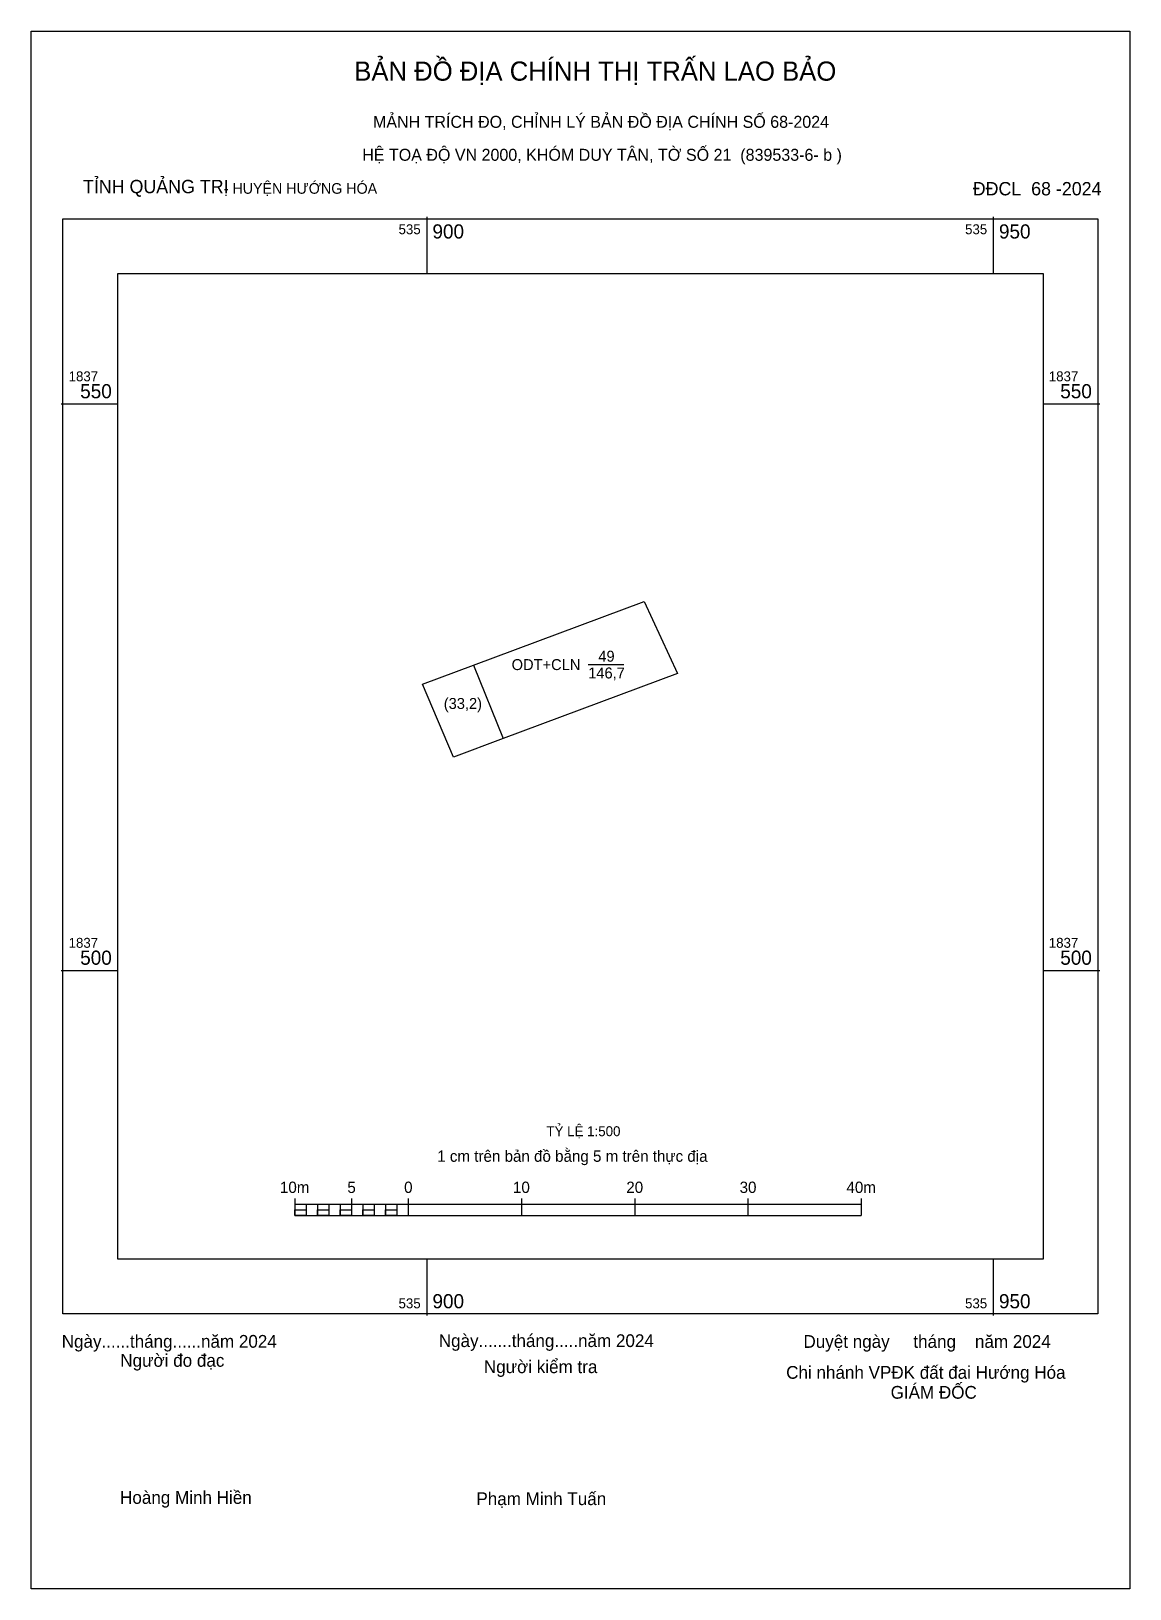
# Model space of a CAD drawing. Extents: x 535865 to 535962, y 1837445 to 1837583.
import ezdxf

# ---------------------------------------------------------------- set-up
doc = ezdxf.new("R2010")
doc.units = 0
for name, color, linetype in [('D2', 7, 'Continuous'), ('Level 1', 7, 'Continuous'), ('Level 10', 7, 'Continuous'), ('Level 13', 7, 'Continuous'), ('Level 36', 7, 'Continuous'), ('Level 6', 7, 'Continuous'), ('Level 62', 7, 'Continuous'), ('Level 63', 7, 'Continuous'), ('Level 9', 7, 'Continuous')]:
    doc.layers.add(name, color=color, linetype=linetype)

msp = doc.modelspace()

# ---------------------------------------------------------------- linework, layer by layer
at = {"layer": 'D2'}
msp.add_lwpolyline([(535904.11, 1837526.94), (535906.75, 1837520.46)], dxfattribs=at)
at = {"layer": 'Level 1'}
msp.add_lwpolyline([(535865.08, 1837582.9), (535962.05, 1837582.9), (535962.05, 1837445.42), (535865.08, 1837445.42)], close=True, dxfattribs=at)
at = {"layer": 'Level 10'}
msp.add_lwpolyline([(535904.11, 1837526.94), (535919.2, 1837532.55), (535922.14, 1837526.21), (535906.75, 1837520.46), (535902.36, 1837518.82), (535899.61, 1837525.26)], close=True, dxfattribs=at)
at = {"layer": 'Level 62'}
msp.add_lwpolyline([(535872.73, 1837561.51), (535954.4, 1837561.51), (535954.4, 1837474.53), (535872.73, 1837474.53)], close=True, dxfattribs=at)
at = {"layer": 'Level 63'}
for p, q in [((535900, 1837566.51), (535900, 1837561.51)), ((535950, 1837566.51), (535950, 1837561.51)), ((535867.73, 1837550), (535872.73, 1837550)), ((535954.4, 1837550), (535959.4, 1837550)), ((535867.73, 1837500), (535872.73, 1837500)), ((535954.4, 1837500), (535959.4, 1837500)), ((535888.35, 1837479.86), (535888.35, 1837478.36)), ((535888.35, 1837479.36), (535938.35, 1837479.36)), ((535889.35, 1837479.36), (535889.35, 1837478.36)), ((535890.35, 1837479.36), (535890.35, 1837478.36)), ((535891.35, 1837479.36), (535891.35, 1837478.36)), ((535892.35, 1837479.36), (535892.35, 1837478.36)), ((535893.35, 1837479.86), (535893.35, 1837478.36)), ((535893.35, 1837479.36), (535893.35, 1837478.36)), ((535894.35, 1837479.36), (535894.35, 1837478.36)), ((535895.35, 1837479.36), (535895.35, 1837478.36)), ((535896.35, 1837479.36), (535896.35, 1837478.36)), ((535897.35, 1837479.36), (535897.35, 1837478.36)), ((535898.35, 1837479.86), (535898.35, 1837478.36)), ((535898.35, 1837479.36), (535898.35, 1837478.36)), ((535908.35, 1837479.86), (535908.35, 1837478.36)), ((535918.35, 1837479.86), (535918.35, 1837478.36)), ((535928.35, 1837479.86), (535928.35, 1837478.36)), ((535938.35, 1837479.86), (535938.35, 1837478.36)), ((535888.35, 1837478.36), (535938.35, 1837478.36)), ((535900, 1837474.53), (535900, 1837469.53)), ((535950, 1837474.53), (535950, 1837469.53))]:
    msp.add_line(p, q, dxfattribs=at)
for points in [[(535867.89, 1837566.35), (535959.24, 1837566.35), (535959.24, 1837469.68), (535867.89, 1837469.68)], [(535888.35, 1837478.86), (535889.35, 1837478.86), (535889.35, 1837478.36), (535888.35, 1837478.36)], [(535888.35, 1837478.86), (535889.35, 1837478.86), (535889.35, 1837478.36), (535888.35, 1837478.36)], [(535890.35, 1837478.86), (535891.35, 1837478.86), (535891.35, 1837478.36), (535890.35, 1837478.36)], [(535892.35, 1837478.86), (535893.35, 1837478.86), (535893.35, 1837478.36), (535892.35, 1837478.36)], [(535894.35, 1837478.86), (535895.35, 1837478.86), (535895.35, 1837478.36), (535894.35, 1837478.36)], [(535896.35, 1837478.86), (535897.35, 1837478.86), (535897.35, 1837478.36), (535896.35, 1837478.36)]]:
    msp.add_lwpolyline(points, close=True, dxfattribs=at)
at = {"layer": 'Level 9'}
msp.add_line((535914.25, 1837526.99), (535917.4, 1837526.99), dxfattribs=at)

# ---------------------------------------------------------------- texts
at = {"layer": 'Level 1'}
for s, height, p in [('BẢN ĐỒ ĐỊA CHÍNH THỊ TRẤN LAO BẢO', 1.694, (535893.6, 1837578.53)), (' MẢNH TRÍCH ĐO, CHỈNH LÝ BẢN ĐỒ ĐỊA CHÍNH SỐ 68-2024', 1.058, (535894.86, 1837574.37)), ('TỈNH QUẢNG TRỊ', 1.176, (535869.66, 1837568.6)), (' - HUYỆN HƯỚNG HÓA', 0.9405, (535881.73, 1837568.55)), (' ĐĐCL  68 -2024', 1.176, (535947.75, 1837568.41)), ('Ngày......tháng......năm 2024', 1.125, (535867.78, 1837466.7)), ('Ngày.......tháng.....năm 2024', 1.125, (535901.06, 1837466.76)), ('  Duyệt ngày     tháng    năm 2024', 1.125, (535932.41, 1837466.69)), ('Người đo đạc', 1.125, (535872.95, 1837465.02)), ('Người kiểm tra', 1.125, (535905.04, 1837464.46)), ('Chi nhánh VPĐK đất đai Hướng Hóa', 1.125, (535931.72, 1837463.96)), ('GIÁM ĐỐC', 1.125, (535940.94, 1837462.2)), ('Hoàng Minh Hiền', 1.125, (535872.93, 1837452.92)), ('Phạm Minh Tuấn', 1.125, (535904.38, 1837452.81))]:
    msp.add_text(s, height=height, dxfattribs=at).set_placement(p)
at = {"layer": 'Level 13'}
for s, p in [('ODT+CLN', (535907.49, 1837526.51)), ('49', (535915.14, 1837527.25)), ('146,7', (535914.25, 1837525.77))]:
    msp.add_text(s, height=0.966, dxfattribs=at).set_placement(p)
at = {"layer": 'Level 36'}
msp.add_text('(33,2)', height=0.966, dxfattribs=at).set_placement((535901.5, 1837523.08))
at = {"layer": 'Level 6'}
for s, height, p in [(' HỆ TOẠ ĐỘ VN 2000, KHÓM DUY TÂN, TỜ SỐ 21  (839533-6- b )', 1.058, (535893.91, 1837571.46)), ('TỶ LỆ 1:500', 0.879, (535910.56, 1837485.37))]:
    msp.add_text(s, height=height, dxfattribs=at).set_placement(p)
at = {"layer": 'Level 63'}
for s, height, p in [('535', 0.875, (535897.51, 1837564.98)), ('900', 1.25, (535900.5, 1837564.6)), ('535', 0.875, (535947.51, 1837564.98)), ('950', 1.25, (535950.5, 1837564.6)), ('1837', 0.875, (535868.39, 1837552)), ('1837', 0.875, (535954.9, 1837552)), ('550', 1.25, (535869.41, 1837550.5)), ('550', 1.25, (535955.91, 1837550.5)), ('1837', 0.875, (535868.39, 1837502)), ('1837', 0.875, (535954.9, 1837502)), ('500', 1.25, (535869.41, 1837500.5)), ('500', 1.25, (535955.91, 1837500.5)), ('1 cm trên bản đồ bằng 5 m trên thực địa', 1, (535900.92, 1837483.11)), ('10m', 1, (535887.04, 1837480.36)), ('5', 1, (535892.99, 1837480.36)), ('0', 1, (535898, 1837480.36)), ('10', 1, (535907.61, 1837480.36)), ('20', 1, (535917.61, 1837480.36)), ('30', 1, (535927.61, 1837480.36)), ('40m', 1, (535937.04, 1837480.36)), ('535', 0.875, (535897.51, 1837470.18)), ('900', 1.25, (535900.5, 1837470.18)), ('535', 0.875, (535947.51, 1837470.18)), ('950', 1.25, (535950.5, 1837470.18))]:
    msp.add_text(s, height=height, dxfattribs=at).set_placement(p)

doc.saveas('drawing.dxf')
